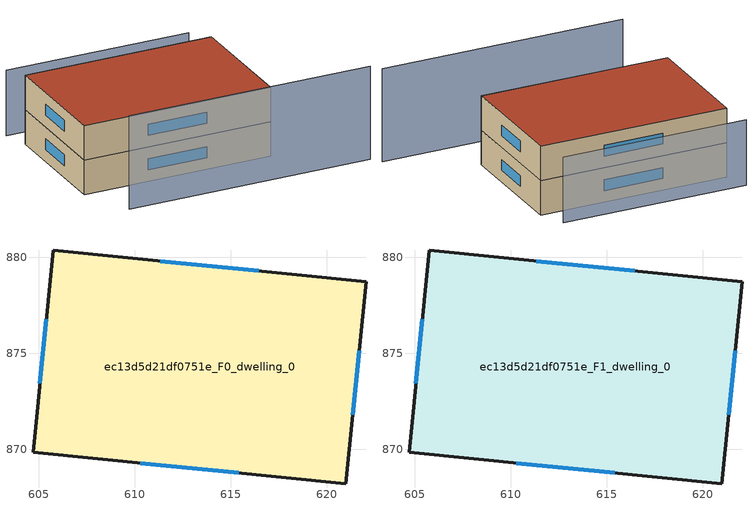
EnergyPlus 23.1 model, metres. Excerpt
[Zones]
ec13d5d21df0751e_F0_dwelling_0
 floor ground (EU_floor_Construction): 622.03,878.73 620.98,868.22 604.71,869.85 605.76,880.37 z0
 wall outside (EU_wall_Construction): 622.03,878.73 605.76,880.37 604.71,869.85 620.98,868.22 622.03,878.73 z0:3
 window (EU_Window_Construction): 616.46,879.29 611.33,879.81 / 621.34,871.82 621.67,875.13 / 610.28,869.29 615.41,868.78 / 605.4,876.77 605.07,873.45 z1.03:1.97
ec13d5d21df0751e_F1_dwelling_0
 floor to ec13d5d21df0751e_F0_dwelling_0 (EU_floor_Construction): 622.03,878.73 620.98,868.22 604.71,869.85 605.76,880.37 z3
 wall outside (EU_wall_Construction): 622.03,878.73 605.76,880.37 604.71,869.85 620.98,868.22 622.03,878.73 z3:6
 window (EU_Window_Construction): 616.46,879.29 611.33,879.81 / 621.34,871.82 621.67,875.13 / 610.28,869.29 615.41,868.78 / 605.4,876.77 605.07,873.45 z4.03:4.97
 roof outside (EU_roof_Construction): 620.98,868.22 622.03,878.73 605.76,880.37 604.71,869.85 z6
shading: 606.29,865.71 627.34,863.6 z0:8.1; 621.26,880.85 605.29,882.5 z0:5.7
[Building]
EU S2 Campaign: North Axis=0; Terrain=City; Solar Distribution=FullExterior
[Site:Location]
Cape.Town.Intl.AP: Latitude=-33.965; Longitude=18.602; Time Zone=2; Elevation=46
[SizingPeriod:WeatherFileDays]
AnnualSizingPeriod: Begin Month=1; Begin Day of Month=1; End Month=12; End Day of Month=31; Day of Week for Start Day=Monday; Use Weather File Daylight Saving Period=No; Use Weather File Rain and Snow Indicators=No
[MATERIAL]
EU_InternalMass_Material: Roughness=MediumRough; Thickness=0.1; Conductivity=1; Density=1800; Specific Heat=900; Thermal Absorptance=0.9; Solar Absorptance=0.7; Visible Absorptance=0.7
[MATERIAL:NOMASS] Roughness=MediumRough; Thermal Absorptance=0.9; Solar Absorptance=0.7; Visible Absorptance=0.7
Name | Thermal Resistance
EU_wall_NoMass | 0.493876
EU_roof_NoMass | 0.449382
EU_floor_NoMass | 1.25
[WINDOWMATERIAL:SIMPLEGLAZINGSYSTEM]
EU_Window_SimpleGlazing: UFactor=4.4; Solar Heat Gain Coefficient=0.85; Visible Transmittance=0.85
[CONSTRUCTION]
EU_wall_Construction: EU_wall_NoMass
EU_roof_Construction: EU_roof_NoMass
EU_floor_Construction: EU_floor_NoMass
EU_Window_Construction: EU_Window_SimpleGlazing
EU_InternalMass_Construction: EU_InternalMass_Material
[ZONE] Type=1; Multiplier=1; Ceiling Height=autocalculate; Volume=518.382; Floor Area=autocalculate; Part of Total Floor Area=Yes
ec13d5d21df0751e_F0_dwelling_0; ec13d5d21df0751e_F1_dwelling_0
[INTERNALMASS] Construction=EU_InternalMass_Construction; Surface Area=172.794
Name | Zone or ZoneList
ec13d5d21df0751e_F0_dwelling_0_EU_InternalMass | ec13d5d21df0751e_F0_dwelling_0
ec13d5d21df0751e_F1_dwelling_0_EU_InternalMass | ec13d5d21df0751e_F1_dwelling_0
[OTHEREQUIPMENT] Fuel Type=Electricity; Design Level Calculation Method=Watts/Area; Power per Zone Floor Area=1; Fraction Latent=0; Fraction Radiant=0; Fraction Lost=0; Carbon Dioxide Generation Rate=0; EndUse Subcategory=EU_Step8_InternalGains
Name | Zone or ZoneList or Space or SpaceList | Schedule
EU_Step8_InternalGain_ec13d5d21df0751e_F0_dwelling_0_f000 | ec13d5d21df0751e_F0_dwelling_0 | EU_Step8_GainSchedule_ec13d5d21df0751e_F0_dwelling_0_f000
EU_Step8_InternalGain_ec13d5d21df0751e_F1_dwelling_0_f000 | ec13d5d21df0751e_F1_dwelling_0 | EU_Step8_GainSchedule_ec13d5d21df0751e_F1_dwelling_0_f000
[ZONEVENTILATION:DESIGNFLOWRATE] Schedule=EU_AlwaysOn; Design Flow Rate Calculation Method=AirChanges/Hour; Air Changes per Hour=0.64; Ventilation Type=Natural; Fan Pressure Rise=0; Fan Total Efficiency=1; Constant Term Coefficient=1; Temperature Term Coefficient=0; Velocity Term Coefficient=0; Velocity Squared Term Coefficient=0; Minimum Indoor Temperature=-100; Maximum Indoor Temperature=100; Delta Temperature=-100; Minimum Outdoor Temperature=-100; Maximum Outdoor Temperature=100; Maximum Wind Speed=40
Name | Zone or ZoneList or Space or SpaceList
EU_ConstantAir_ec13d5d21df0751e_F0_dwelling_0 | ec13d5d21df0751e_F0_dwelling_0
EU_ConstantAir_ec13d5d21df0751e_F1_dwelling_0 | ec13d5d21df0751e_F1_dwelling_0
[HVACTEMPLATE:THERMOSTAT] Constant Heating Setpoint=20; Constant Cooling Setpoint=50
EU_HeatOnly_ec13d5d21df0751e_F0_dwelling_0; EU_HeatOnly_ec13d5d21df0751e_F1_dwelling_0
[HVACTEMPLATE:ZONE:IDEALLOADSAIRSYSTEM] System Availability Schedule=EU_AlwaysOn; Maximum Heating Supply Air Temperature=50; Minimum Cooling Supply Air Temperature=13; Maximum Heating Supply Air Humidity Ratio=0.0156; Minimum Cooling Supply Air Humidity Ratio=0.0077; Heating Limit=NoLimit; Cooling Limit=NoLimit; Heating Availability Schedule=EU_AlwaysOn; Cooling Availability Schedule=EU_CoolingOff; Dehumidification Control Type=ConstantSensibleHeatRatio; Cooling Sensible Heat Ratio=0.7; Dehumidification Setpoint=60; Humidification Control Type=None; Humidification Setpoint=30; Outdoor Air Method=None; Outdoor Air Flow Rate per Person=0.00944; Outdoor Air Flow Rate per Zone Floor Area=0; Outdoor Air Flow Rate per Zone=0; Demand Controlled Ventilation Type=None; Outdoor Air Economizer Type=NoEconomizer; Heat Recovery Type=None; Sensible Heat Recovery Effectiveness=0.7; Latent Heat Recovery Effectiveness=0.65
Name | Template Thermostat
ec13d5d21df0751e_F0_dwelling_0 | EU_HeatOnly_ec13d5d21df0751e_F0_dwelling_0
ec13d5d21df0751e_F1_dwelling_0 | EU_HeatOnly_ec13d5d21df0751e_F1_dwelling_0
[SIZING:ZONE] Zone Cooling Design Supply Air Temperature Input Method=SupplyAirTemperature; Zone Cooling Design Supply Air Temperature=13; Zone Heating Design Supply Air Temperature Input Method=SupplyAirTemperature; Zone Heating Design Supply Air Temperature=50; Zone Cooling Design Supply Air Humidity Ratio=0.008; Zone Heating Design Supply Air Humidity Ratio=0.008; Cooling Design Air Flow Method=DesignDay; Cooling Design Air Flow Rate=0; Cooling Minimum Air Flow per Zone Floor Area=0.000762; Cooling Minimum Air Flow=0; Cooling Minimum Air Flow Fraction=0.2; Heating Design Air Flow Method=DesignDay; Heating Design Air Flow Rate=0; Heating Maximum Air Flow per Zone Floor Area=0.002032; Heating Maximum Air Flow=0.141576; Heating Maximum Air Flow Fraction=0.3; Account for Dedicated Outdoor Air System=No; Dedicated Outdoor Air System Control Strategy=NeutralSupplyAir; Dedicated Outdoor Air Low Setpoint Temperature for Design=autosize; Dedicated Outdoor Air High Setpoint Temperature for Design=autosize; Zone Load Sizing Method=Sensible Load Only No Latent Load; Zone Latent Cooling Design Supply Air Humidity Ratio Input Method=HumidityRatioDifference; Zone Cooling Design Supply Air Humidity Ratio Difference=0.005; Zone Latent Heating Design Supply Air Humidity Ratio Input Method=HumidityRatioDifference; Zone Humidification Design Supply Air Humidity Ratio Difference=0.005
ec13d5d21df0751e_F0_dwelling_0; ec13d5d21df0751e_F1_dwelling_0
[SCHEDULE:CONSTANT]
Name | Hourly Value
EU_AlwaysOn | 1
EU_CoolingOff | 0
[SCHEDULE:FILE] Column Number=1; Rows to Skip at Top=0; Number of Hours of Data=8760; Column Separator=Comma; Interpolate to Timestep=No; Minutes per Item=60; Adjust Schedule for Daylight Savings=Yes
Name | File
EU_Step8_GainSchedule_ec13d5d21df0751e_F0_dwelling_0_f000 | ../../schedules/ec13d5d21df0751e/ec13d5d21df0751e_F0_dwelling_0_f000_gain.csv
EU_Step8_GainSchedule_ec13d5d21df0751e_F1_dwelling_0_f000 | ../../schedules/ec13d5d21df0751e/ec13d5d21df0751e_F1_dwelling_0_f000_gain.csv
